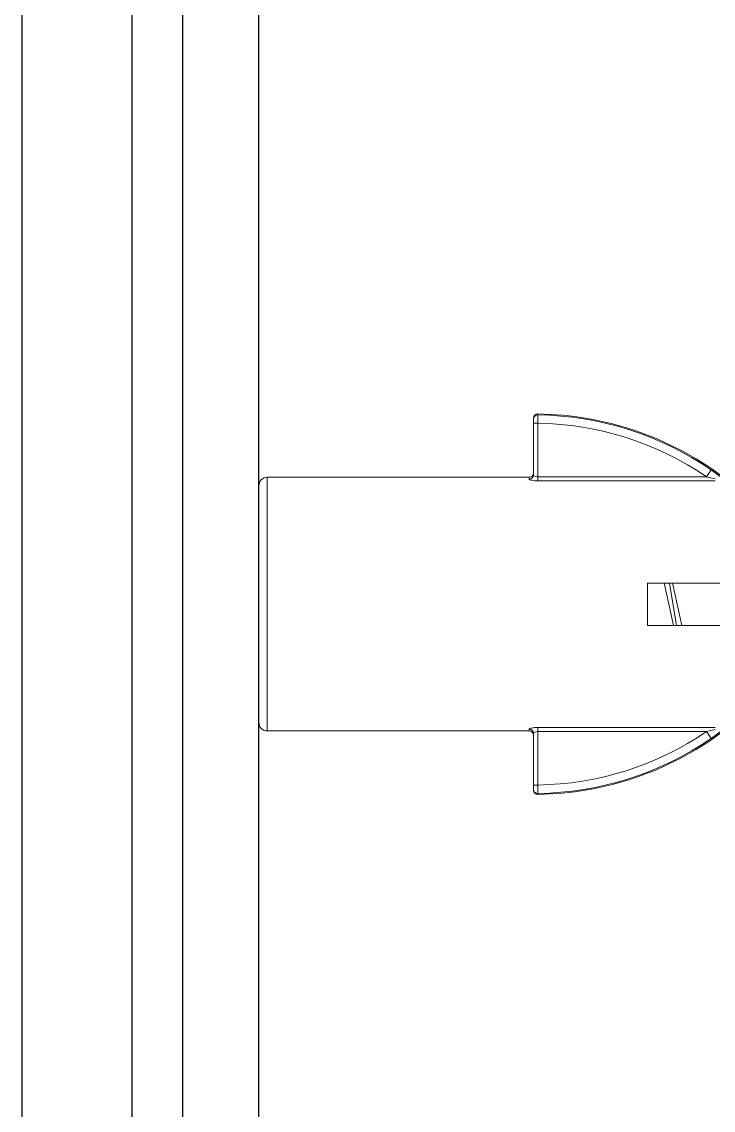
# Model space of a CAD drawing. Extents: x 9631 to 10472, y -18721 to -18126.
# Drawn here: x 10351.25 to 10363.52, y -18417.03 to -18397.72 of the extents above; entities that cross this region are included whole.
import ezdxf

# ---------------------------------------------------------------- set-up
doc = ezdxf.new("R2010")
doc.units = 0
doc.header["$MEASUREMENT"] = 0
doc.layers.get('0').update_dxf_attribs({"linetype": 'CONTINUOUS', "lineweight": 13})
doc.layers.add('벽', color=2, linetype='CONTINUOUS')

msp = doc.modelspace()

# ---------------------------------------------------------------- linework, layer by layer
at = {"color": 7, "linetype": 'Continuous'}
for p, q in [((10360.407, -18404.845), (10360.408, -18404.695)), ((10360.408, -18404.679), (10360.408, -18404.695)), ((10360.332, -18405.762), (10360.332, -18404.754)), ((10360.407, -18404.845), (10360.332, -18404.845)), ((10360.407, -18405.866), (10360.407, -18404.845)), ((10363.402, -18405.793), (10363.487, -18405.67)), ((10363.666, -18405.805), (10363.487, -18405.67)), ((10355.607, -18405.803), (10360.257, -18405.803)), ((10355.607, -18410.303), (10355.607, -18405.803)), ((10360.257, -18405.836), (10360.257, -18405.803)), ((10360.407, -18405.793), (10363.402, -18405.793)), ((10360.407, -18405.866), (10363.558, -18405.866)), ((10363.557, -18405.831), (10363.402, -18405.793)), ((10362.357, -18407.679), (10378.857, -18407.679)), ((10362.357, -18407.679), (10362.357, -18408.429)), ((10362.651, -18407.676), (10362.815, -18408.431)), ((10362.746, -18407.678), (10362.867, -18408.43)), ((10362.962, -18408.43), (10362.799, -18407.676)), ((10362.357, -18408.429), (10378.857, -18408.429)), ((10355.607, -18410.303), (10360.257, -18410.303)), ((10360.257, -18410.303), (10360.257, -18410.271)), ((10360.332, -18411.353), (10360.332, -18410.345)), ((10363.558, -18410.241), (10360.407, -18410.241)), ((10360.407, -18411.262), (10360.407, -18410.241)), ((10363.402, -18410.314), (10360.407, -18410.314)), ((10363.402, -18410.314), (10363.557, -18410.276)), ((10363.402, -18410.314), (10363.486, -18410.437)), ((10363.486, -18410.437), (10363.666, -18410.302)), ((10360.407, -18411.262), (10360.332, -18411.262)), ((10360.408, -18411.411), (10360.407, -18411.262)), ((10360.408, -18411.411), (10360.408, -18411.428))]:
    msp.add_line(p, q, dxfattribs=at)
for centre, radius, start, end in [((10360.407, -18404.754), 0.075, 89.2238, 179.9981), ((10360.332, -18410.303), 5.625, 53.5144, 89.2238), ((10360.333, -18410.282), 5.587, 55.6371, 89.2322), ((10360.406, -18404.77), 0.0744, 168.324, 179.9458), ((10360.333, -18410.283), 5.439, 55.6464, 89.2262), ((10355.607, -18405.953), 0.15, 89.9981, 179.9981), ((10360.257, -18405.728), 0.075, 269.9981, 359.9981), ((10355.607, -18410.153), 0.15, 179.9981, 269.9981), ((10360.257, -18410.378), 0.075, 359.9981, 89.9981), ((10360.335, -18405.828), 5.434, 270.7504, 304.3567), ((10360.332, -18405.803), 5.625, 270.7724, 306.4818), ((10360.333, -18405.825), 5.587, 270.7637, 304.3593), ((10360.406, -18411.337), 0.0745, 180.0562, 192.3155), ((10360.407, -18411.353), 0.075, 179.9981, 270.7724)]:
    msp.add_arc(centre, radius, start, end, dxfattribs=at)
msp.add_rational_spline([(10355.457, -18382.016), (10355.457, -18405.694), (10355.457, -18428.861)], [1, 0.995343336056, 1], degree=2)
at = {"lineweight": -3}
for points, weights in [([(10351.25, -18383.345), (10351.25, -18405.351), (10351.249, -18426.981)], [1, 0.99588300834, 1]), ([(10353.203, -18383.391), (10353.203, -18405.494), (10353.203, -18427.153)], [1, 0.995918992806, 1]), ([(10354.102, -18383.402), (10354.102, -18405.559), (10354.102, -18427.269)], [1, 0.995918158624, 1])]:
    msp.add_rational_spline(points, weights, degree=2, dxfattribs=at)
at = {"color": 7, "linetype": 'Continuous'}
for points, knots in [([(10360.408, -18404.695), (10360.391, -18404.695), (10360.356, -18404.707), (10360.337, -18404.739), (10360.333, -18404.755)], [0, 0, 0, 0, 0.500696, 1, 1, 1, 1]), ([(10360.332, -18405.762), (10360.332, -18405.781), (10360.316, -18405.82), (10360.276, -18405.836), (10360.257, -18405.836)], [0, 0, 0, 0, 0.497428, 1, 1, 1, 1]), ([(10360.407, -18405.866), (10360.388, -18405.866), (10360.353, -18405.864), (10360.305, -18405.858), (10360.276, -18405.85), (10360.257, -18405.841), (10360.257, -18405.836)], [0, 0, 0, 0, 0.366302, 0.680973, 0.900198, 1, 1, 1, 1]), ([(10360.407, -18405.793), (10360.389, -18405.793), (10360.363, -18405.79), (10360.332, -18405.772), (10360.332, -18405.762)], [0, 0, 0, 0, 0.651427, 1, 1, 1, 1]), ([(10360.257, -18410.271), (10360.257, -18410.266), (10360.276, -18410.257), (10360.305, -18410.249), (10360.353, -18410.242), (10360.388, -18410.241), (10360.407, -18410.241)], [0, 0, 0, 0, 0.099801, 0.319023, 0.633699, 1, 1, 1, 1]), ([(10360.257, -18410.271), (10360.276, -18410.271), (10360.315, -18410.286), (10360.332, -18410.326), (10360.332, -18410.345)], [0, 0, 0, 0, 0.502572, 1, 1, 1, 1]), ([(10360.332, -18410.345), (10360.332, -18410.335), (10360.363, -18410.317), (10360.388, -18410.314), (10360.407, -18410.314)], [0, 0, 0, 0, 0.348572, 1, 1, 1, 1]), ([(10360.408, -18411.411), (10360.391, -18411.412), (10360.356, -18411.4), (10360.337, -18411.369), (10360.333, -18411.353)], [0, 0, 0, 0, 0.500696, 1, 1, 1, 1])]:
    msp.add_open_spline(points, degree=3, knots=knots, dxfattribs=at)
at = {"layer": '벽'}
msp.add_line((10355.457, -18638.123), (10355.457, -18175.392), dxfattribs=at)

doc.saveas('drawing.dxf')
